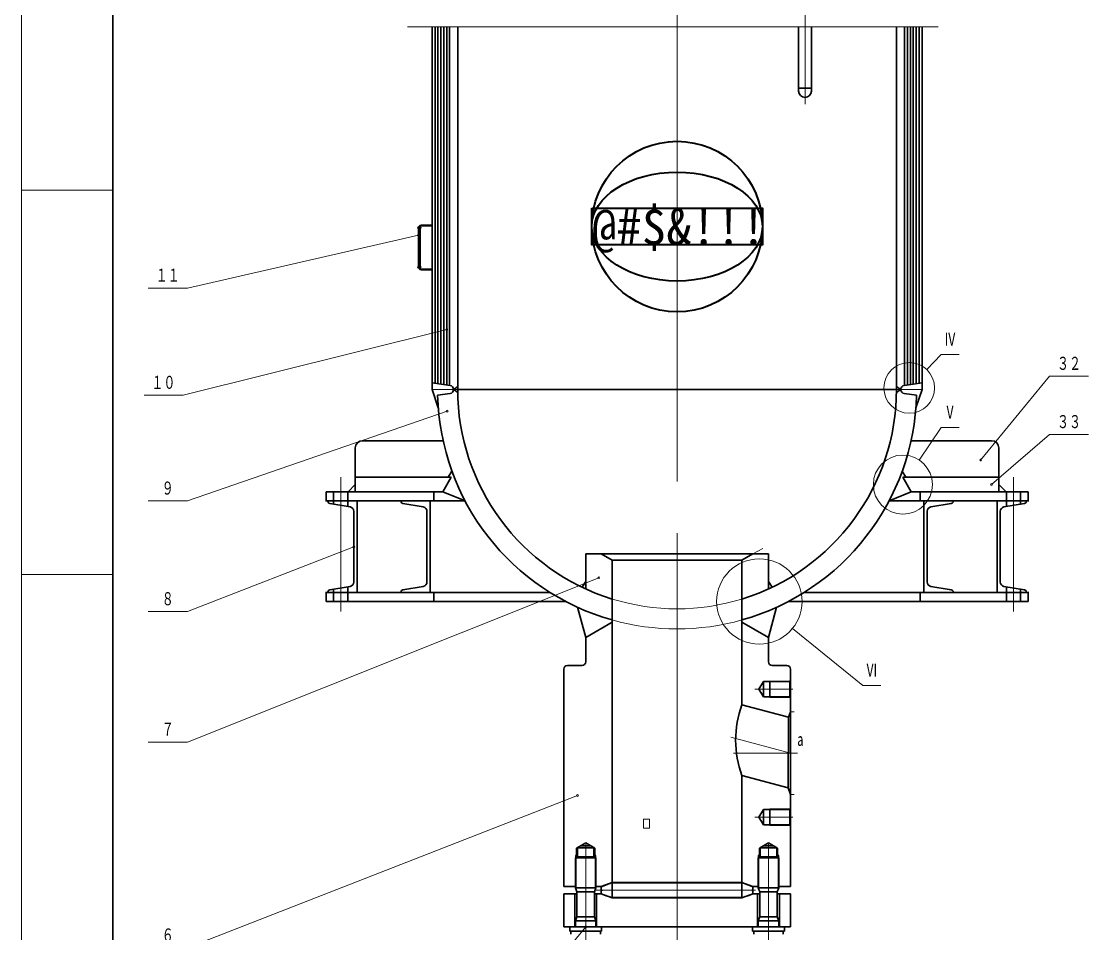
# Model space of a CAD drawing. Extents: x -2309 to 594, y 0 to 1373.
# Drawn here: x 0 to 291.9, y 322.2 to 571.8 of the extents above; entities that cross this region are included whole.
import ezdxf
from ezdxf.lldxf.tags import DXFTag

# ---------------------------------------------------------------- set-up
doc = ezdxf.new("R2010")
doc.units = 0
doc.header["$MEASUREMENT"] = 0
for name, color, linetype in [('Layer0', 7, 'Continuous'), ('Layer1', 7, 'Continuous'), ('Layer2', 7, 'Continuous'), ('Layer4', 7, 'Continuous'), ('Layer8', 7, 'Continuous'), ('Layer9', 7, 'Continuous')]:
    doc.layers.add(name, color=color, linetype=linetype)
doc.styles.add('PicadTxt 1', font='SIMFANG.TTF', dxfattribs={"height": 0.2})
tags = doc.linetypes.add('LDIVIDE2', pattern=[13, 8.5, -1.5, 0, -1.5, 0, -1.5]).pattern_tags.tags
tags[14:15] = [DXFTag(74, 4), DXFTag(75, 0), DXFTag(340, '0'), DXFTag(46, 0.0), DXFTag(50, 0.0), DXFTag(44, 0.0), DXFTag(45, 0.0)]
tags[12:13] = [DXFTag(74, 4), DXFTag(75, 0), DXFTag(340, '0'), DXFTag(46, 0.0), DXFTag(50, 0.0), DXFTag(44, 0.0), DXFTag(45, 0.0)]
tags[10:11] = [DXFTag(74, 4), DXFTag(75, 0), DXFTag(340, '0'), DXFTag(46, 0.0), DXFTag(50, 0.0), DXFTag(44, 0.0), DXFTag(45, 0.0)]
tags[8:9] = [DXFTag(74, 4), DXFTag(75, 0), DXFTag(340, '0'), DXFTag(46, 0.0), DXFTag(50, 0.0), DXFTag(44, 0.0), DXFTag(45, 0.0)]
tags[6:7] = [DXFTag(74, 4), DXFTag(75, 0), DXFTag(340, '0'), DXFTag(46, 0.0), DXFTag(50, 0.0), DXFTag(44, 0.0), DXFTag(45, 0.0)]
tags[4:5] = [DXFTag(74, 4), DXFTag(75, 0), DXFTag(340, '0'), DXFTag(46, 0.0), DXFTag(50, 0.0), DXFTag(44, 0.0), DXFTag(45, 0.0)]
tags = doc.linetypes.add('中心线', pattern=[20.6, 15, -1.8, 2, -1.8]).pattern_tags.tags
tags[10:11] = [DXFTag(74, 4), DXFTag(75, 0), DXFTag(340, '0'), DXFTag(46, 0.0), DXFTag(50, 0.0), DXFTag(44, 0.0), DXFTag(45, 0.0)]
tags[8:9] = [DXFTag(74, 4), DXFTag(75, 0), DXFTag(340, '0'), DXFTag(46, 0.0), DXFTag(50, 0.0), DXFTag(44, 0.0), DXFTag(45, 0.0)]
tags[6:7] = [DXFTag(74, 4), DXFTag(75, 0), DXFTag(340, '0'), DXFTag(46, 0.0), DXFTag(50, 0.0), DXFTag(44, 0.0), DXFTag(45, 0.0)]
tags[4:5] = [DXFTag(74, 4), DXFTag(75, 0), DXFTag(340, '0'), DXFTag(46, 0.0), DXFTag(50, 0.0), DXFTag(44, 0.0), DXFTag(45, 0.0)]
tags = doc.linetypes.add('实线', pattern=[0, 0]).pattern_tags.tags
tags[4:5] = [DXFTag(74, 4), DXFTag(75, 0), DXFTag(340, '0'), DXFTag(46, 0.0), DXFTag(50, 0.0), DXFTag(44, 0.0), DXFTag(45, 0.0)]
tags = doc.linetypes.add('虚线', pattern=[7, 5, -2]).pattern_tags.tags
tags[6:7] = [DXFTag(74, 4), DXFTag(75, 0), DXFTag(340, '0'), DXFTag(46, 0.0), DXFTag(50, 0.0), DXFTag(44, 0.0), DXFTag(45, 0.0)]
tags[4:5] = [DXFTag(74, 4), DXFTag(75, 0), DXFTag(340, '0'), DXFTag(46, 0.0), DXFTag(50, 0.0), DXFTag(44, 0.0), DXFTag(45, 0.0)]

msp = doc.modelspace()

# ---------------------------------------------------------------- linework, layer by layer
at = {"color": 6, "linetype": 'Continuous', "lineweight": 40}
msp.add_lwpolyline([(156.00292, 520.66875), (202.66959, 520.66875), (202.66959, 510.66875), (156.00292, 510.66875)], close=True, dxfattribs=at)
msp.add_circle((179.33626, 515.66875), 23.33333, dxfattribs=at)
msp.add_ellipse((179.33626, 515.66875), major_axis=(-23.33333, 0), ratio=0.638814645, dxfattribs=at)
at = {"layer": 'Layer0', "color": 1, "linetype": 'LDIVIDE2', "lineweight": 5}
msp.add_line((250.76273, 570.31586), (105.62489, 570.31586), dxfattribs=at)
at = {"layer": 'Layer0', "color": 0, "linetype": '实线', "lineweight": 30}
for p, q in [((112.33625, 471.09085), (112.33626, 570.31586)), ((113.13632, 472.76282), (113.13629, 570.31586)), ((113.93633, 472.65039), (113.93629, 570.31586)), ((114.73633, 472.53796), (114.7363, 570.31586)), ((115.53633, 472.42554), (115.5363, 570.31586)), ((116.33633, 472.31311), (116.3363, 570.31586)), ((117.13634, 472.20065), (117.13631, 570.31586)), ((119.33634, 471.09085), (119.33631, 570.31586)), ((212.58621, 552.74536), (212.58621, 570.31586)), ((216.08621, 552.74536), (216.08621, 570.31586)), ((239.33618, 471.09085), (239.33621, 570.31586)), ((241.53616, 472.20068), (241.53619, 570.31586)), ((242.33618, 472.31311), (242.33621, 570.31586)), ((243.13617, 472.42554), (243.1362, 570.31586)), ((243.93619, 472.53796), (243.93622, 570.31586)), ((244.73618, 472.65039), (244.73621, 570.31586)), ((245.53619, 472.76285), (245.53622, 570.31586)), ((246.33624, 471.09085), (246.33624, 570.31586)), ((212.58621, 553.49536), (216.08621, 553.49536)), ((117.27539, 472.18112), (112.33623, 472.87527)), ((241.39706, 472.18112), (246.33624, 472.87527)), ((114.02733, 466.09085), (112.3362, 471.09085)), ((117.27539, 470.00058), (113.85506, 469.5199)), ((118.33622, 471.19083), (118.13622, 471.19083)), ((118.33622, 470.99088), (118.13622, 470.99088)), ((118.33622, 471.19083), (119.33622, 471.89102)), ((118.33622, 470.99088), (119.33622, 470.29068)), ((119.33624, 471.09085), (239.33618, 471.09085)), ((240.33624, 471.19083), (239.33624, 471.89102)), ((240.33624, 470.99088), (239.33624, 470.29068)), ((240.33624, 471.19083), (240.53622, 471.19083)), ((240.33624, 470.99088), (240.53622, 470.99088)), ((241.39706, 470.00058), (244.81738, 469.5199)), ((244.64511, 466.09085), (246.33624, 471.09085)), ((93.33622, 457.09085), (115.34991, 457.09085)), ((265.33624, 457.09085), (243.32254, 457.09085)), ((91.33622, 443.09085), (91.33622, 455.09085)), ((267.33624, 443.09085), (267.33624, 455.09085)), ((91.33622, 447.09085), (117.59158, 447.09085)), ((117.59158, 447.09085), (115.28219, 443.09085)), ((116.7691, 447.09085), (117.74975, 448.7894)), ((118.39159, 447.09085), (118.39159, 447.09085)), ((240.28085, 447.09085), (240.28085, 447.09085)), ((241.90335, 447.09085), (240.9227, 448.7894)), ((241.08087, 447.09085), (243.39026, 443.09085)), ((267.33624, 447.09085), (241.08087, 447.09085)), ((91.33622, 445.09085), (89.33622, 443.09085)), ((267.33624, 445.09085), (269.33624, 443.09085)), ((83.33622, 443.09085), (115.28219, 443.09085)), ((83.33622, 440.48849), (83.33622, 443.09085)), ((85.38621, 439.72269), (85.38621, 443.09085)), ((89.28623, 439.07562), (89.28623, 443.09085)), ((112.83622, 440.59085), (112.83622, 443.09085)), ((115.28219, 443.09085), (121.37074, 440.59085)), ((243.39026, 443.09085), (237.30173, 440.59085)), ((275.33624, 443.09085), (243.39026, 443.09085)), ((245.83624, 440.59085), (245.83624, 443.09085)), ((269.38623, 439.07562), (269.38623, 443.09085)), ((273.28625, 439.72269), (273.28625, 443.09085)), ((275.33624, 440.48849), (275.33624, 443.09085)), ((83.33621, 440.59085), (121.37074, 440.59085)), ((275.33624, 440.59085), (237.30173, 440.59085)), ((154.33624, 426.09085), (204.33624, 426.09085)), ((154.33624, 416.5473), (154.33624, 426.09085)), ((161.58618, 424.3588), (158.58618, 426.09085)), ((161.58618, 424.3588), (197.08624, 424.3588)), ((161.58623, 424.3588), (161.58623, 336.18277)), ((197.08629, 384.82101), (197.0862, 424.3588)), ((197.08624, 424.3588), (200.08624, 426.09085)), ((204.33624, 416.5473), (204.33624, 426.09085)), ((153.33621, 417.01682), (154.33621, 418.5473)), ((205.33624, 417.01682), (204.33624, 418.5473)), ((83.33621, 413.09085), (83.33622, 415.69324)), ((83.33622, 415.59085), (144.55118, 415.59085)), ((85.38621, 413.09085), (85.38621, 416.45905)), ((89.28623, 413.09085), (89.28623, 417.10608)), ((112.83622, 413.09085), (112.83622, 415.59085)), ((275.33624, 415.59085), (214.12128, 415.59085)), ((245.83624, 413.09085), (245.83624, 415.59085)), ((269.38623, 413.09085), (269.38623, 417.10608)), ((273.28625, 413.09085), (273.28625, 416.45905)), ((275.33624, 413.09085), (275.33624, 415.69324)), ((83.33621, 413.09085), (148.90189, 413.09085)), ((275.33624, 413.09085), (209.77057, 413.09085)), ((154.33621, 403.25595), (152.12143, 411.5123)), ((204.33624, 403.25595), (206.55103, 411.5123)), ((161.58621, 407.44174), (154.33621, 403.25595)), ((197.08624, 407.44174), (204.33624, 403.25595)), ((154.33623, 396.59085), (154.33623, 403.25595)), ((204.33623, 396.59085), (204.33626, 403.25595)), ((148.33623, 335.09085), (148.33626, 394.59085)), ((149.33626, 395.59085), (153.33626, 395.59085)), ((209.33623, 395.59085), (205.33623, 395.59085)), ((210.33623, 356.19797), (210.33623, 394.59085)), ((202.93623, 391.19083), (201.7238, 389.09085)), ((202.93623, 391.19083), (202.93623, 390.89084)), ((202.93623, 391.19083), (210.18623, 391.19083)), ((202.93623, 391.19083), (202.93623, 386.99088)), ((204.73625, 391.34085), (204.73625, 390.89084)), ((204.73625, 391.19083), (204.73625, 386.84085)), ((210.18623, 391.19083), (210.33623, 391.45065)), ((210.18623, 386.99088), (210.18623, 391.19083)), ((202.93623, 386.99088), (201.7238, 389.09085)), ((202.93623, 386.99088), (210.18623, 386.99088)), ((210.18623, 386.99088), (210.33623, 386.73105)), ((209.79893, 381.41464), (197.08623, 384.82101)), ((210.33623, 382.89084), (209.79893, 381.41464)), ((209.68282, 362.08612), (209.79893, 381.41464)), ((209.68282, 362.08612), (197.08623, 365.46136)), ((197.08623, 336.18277), (197.08623, 365.46136)), ((210.33623, 360.29086), (209.68282, 362.08612)), ((202.93623, 356.19083), (201.7238, 354.09085)), ((202.93623, 356.19083), (210.18623, 356.19083)), ((202.93623, 351.99088), (202.93623, 356.19083)), ((204.73625, 351.99088), (204.73625, 356.34085)), ((210.18623, 356.19083), (210.33623, 356.45065)), ((210.18623, 351.99088), (210.18623, 356.19083)), ((210.33623, 335.09085), (210.33623, 356.45065)), ((202.93623, 351.99088), (201.7238, 354.09085)), ((202.93623, 351.99088), (202.93623, 352.29086)), ((202.93623, 351.99088), (210.18623, 351.99088)), ((204.73625, 351.84085), (204.73625, 352.29086)), ((210.18623, 351.99088), (210.33623, 351.73105)), ((151.83617, 343.23514), (151.83623, 345.59085)), ((152.08617, 345.59085), (151.83623, 345.59085)), ((151.83626, 345.59085), (154.33626, 347.03424)), ((152.08617, 345.73514), (152.95219, 346.23514)), ((152.08617, 345.73514), (152.08617, 343.23514)), ((152.08617, 345.73514), (156.58614, 345.73514)), ((152.95219, 346.23514), (155.72011, 346.23514)), ((156.83623, 345.59085), (154.33623, 347.03424)), ((156.58614, 345.73514), (155.72011, 346.23514)), ((156.58614, 345.73514), (156.58614, 343.23514)), ((156.83623, 345.59085), (156.58614, 345.59085)), ((156.83614, 343.23514), (156.83623, 345.59085)), ((201.83629, 345.59085), (204.33629, 347.03424)), ((201.83629, 345.59085), (202.08638, 345.59085)), ((201.83638, 343.23514), (201.83629, 345.59085)), ((202.08638, 345.73514), (202.95241, 346.23514)), ((202.08638, 345.73514), (202.08638, 343.23514)), ((206.58638, 345.73514), (202.08638, 345.73514)), ((205.72035, 346.23514), (202.95241, 346.23514)), ((206.83626, 345.59085), (204.33626, 347.03424)), ((206.58638, 345.73514), (205.72035, 346.23514)), ((206.58638, 345.73514), (206.58638, 343.23514)), ((206.58638, 345.59085), (206.83629, 345.59085)), ((206.83638, 343.23514), (206.83629, 345.59085)), ((151.53615, 342.93512), (151.83617, 343.23514)), ((151.53615, 342.93512), (151.53615, 334.73514)), ((151.53615, 342.93512), (157.13612, 342.93512)), ((152.08617, 343.59085), (151.53621, 343.59085)), ((151.83617, 343.23514), (156.83614, 343.23514)), ((157.13625, 343.59085), (156.58614, 343.59085)), ((157.13612, 342.93512), (156.83614, 343.23514)), ((157.13612, 342.93512), (157.13612, 334.73514)), ((201.53627, 343.59085), (202.08638, 343.59085)), ((201.53639, 342.93512), (201.83638, 343.23514)), ((201.53639, 342.93512), (201.53639, 334.73514)), ((207.1364, 342.93512), (201.53639, 342.93512)), ((206.83638, 343.23514), (201.83638, 343.23514)), ((206.58638, 343.59085), (207.13631, 343.59085)), ((207.1364, 342.93512), (206.83638, 343.23514)), ((207.1364, 342.93512), (207.1364, 334.73514)), ((158.58623, 335.09085), (161.58623, 336.18277)), ((161.58623, 336.18277), (197.08629, 336.18277)), ((200.08629, 335.09085), (197.08629, 336.18277)), ((151.53621, 335.09085), (148.33623, 335.09085)), ((148.33623, 324.11032), (148.33623, 333.11032)), ((151.93617, 333.11032), (148.33623, 333.11032)), ((151.53615, 335.21756), (151.31667, 335.09085)), ((151.33617, 324.11032), (151.33617, 333.11032)), ((157.13612, 334.73514), (151.53615, 334.73514)), ((151.53615, 334.73514), (151.93617, 333.63614)), ((151.93617, 333.63614), (156.73613, 333.63614)), ((151.93617, 326.83411), (151.93617, 333.63614)), ((157.13612, 334.73514), (156.73613, 333.63614)), ((156.73613, 326.83411), (156.73613, 333.63614)), ((158.58623, 333.11032), (156.73613, 333.11032)), ((157.13612, 335.21768), (157.35582, 335.09085)), ((158.64772, 335.09085), (157.13612, 335.09085)), ((157.33617, 324.11032), (157.33617, 333.11032)), ((158.58623, 333.11032), (161.58623, 332.0184)), ((200.08629, 333.11032), (197.08629, 332.0184)), ((201.53639, 335.09085), (200.02483, 335.09085)), ((200.08629, 333.11032), (201.93639, 333.11032)), ((201.53639, 335.21768), (201.31673, 335.09085)), ((201.33638, 324.11032), (201.33638, 333.11032)), ((201.53639, 334.73514), (207.1364, 334.73514)), ((201.53639, 334.73514), (201.93639, 333.63614)), ((201.93639, 326.83411), (201.93639, 333.63614)), ((206.73637, 333.63614), (201.93639, 333.63614)), ((207.1364, 334.73514), (206.73637, 333.63614)), ((206.73637, 326.83411), (206.73637, 333.63614)), ((206.73637, 333.11032), (210.33629, 333.11032)), ((207.1364, 335.21756), (207.35588, 335.09085)), ((210.33623, 335.09085), (207.1364, 335.09085)), ((207.33638, 324.11032), (207.33638, 333.11032)), ((210.33629, 324.11032), (210.33629, 333.11032)), ((161.58623, 332.0184), (197.08629, 332.0184)), ((151.53615, 324.11032), (148.33623, 324.11032)), ((151.53615, 325.73514), (151.93617, 326.83411)), ((157.13612, 325.73511), (151.53615, 325.73511)), ((151.53615, 324.11032), (151.53615, 325.73511)), ((156.73613, 326.83411), (151.93617, 326.83411)), ((157.13612, 325.73514), (156.73613, 326.83411)), ((157.13612, 324.11032), (157.13612, 325.73511)), ((210.33629, 324.11032), (157.13612, 324.11032)), ((201.53639, 325.73514), (201.93639, 326.83411)), ((201.53639, 325.73511), (207.1364, 325.73511)), ((201.53639, 324.11032), (201.53639, 325.73511)), ((201.93639, 326.83411), (206.73637, 326.83411)), ((207.1364, 325.73514), (206.73637, 326.83411)), ((207.1364, 324.11032), (207.1364, 325.73511))]:
    msp.add_line(p, q, dxfattribs=at)
at = {"layer": 'Layer0', "color": 1, "linetype": '实线', "lineweight": 5}
for p, q in [((200.08624, 426.09085), (202.74411, 427.62537)), ((170.14615, 351.06592), (170.14615, 353.57794)), ((170.14615, 353.57794), (171.75006, 353.57794)), ((171.75006, 353.57794), (171.75006, 351.06592)), ((171.75006, 351.06592), (170.14615, 351.06592))]:
    msp.add_line(p, q, dxfattribs=at)
at = {"layer": 'Layer0', "color": 0, "linetype": '实线', "lineweight": 30}
for centre, radius, start, end in [((214.33621, 552.74536), 1.75, 180, 0), ((117.13622, 471.19083), 1, 0, 82.0000867), ((117.13622, 470.99088), 1, -82.0000867, 0), ((179.33624, 471.09085), 60, 180, -107.2075094), ((179.33624, 471.09085), 60, -72.792482, 0), ((241.53622, 471.19083), 1, 97.9990475, 180), ((241.53622, 470.99088), 1, 180, -97.9990475), ((179.33624, 471.09085), 65.5, -178.6256856, -105.7233235), ((179.33624, 471.09085), 65.5, -74.2766765, -1.3743153), ((93.33622, 455.09085), 2, 90, 180), ((265.33624, 455.09085), 2, 0, 90), ((149.33626, 394.59085), 1, 90, 180), ((153.33626, 396.59085), 1, -90, 0), ((205.33623, 396.59085), 1, 180, -90), ((209.33623, 394.59085), 1, 0, 90), ((223.16078, 375.14117), 27.81333, 159.6332095, -159.6332685)]:
    msp.add_arc(centre, radius, start, end, dxfattribs=at)
at = {"layer": 'Layer0', "color": 1, "linetype": '虚线', "lineweight": 5}
for radius, start, end in [(60, -107.2075094, -72.792482), (65.5, -105.7233235, -74.2766765)]:
    msp.add_arc((179.33624, 471.09085), radius, start, end, dxfattribs=at)
at = {"layer": 'Layer1', "color": 1, "linetype": '实线', "lineweight": 5}
for p, q in [((119.33622, 471.09085), (112.33623, 471.09085)), ((239.33624, 471.09085), (246.33624, 471.09085)), ((210.27284, 391.34085), (204.73625, 391.34085)), ((210.27284, 386.84085), (204.73625, 386.84085)), ((210.33623, 382.89084), (211.36748, 382.89084)), ((210.33623, 360.29086), (211.36748, 360.29086)), ((210.27284, 356.34085), (204.73625, 356.34085)), ((210.27284, 351.84085), (204.73625, 351.84085)), ((151.53615, 342.93512), (151.53621, 343.59085)), ((151.73616, 334.18564), (151.73616, 343.13513)), ((156.93614, 334.18567), (156.93614, 343.13513)), ((157.13612, 342.93512), (157.13625, 343.59085)), ((201.53639, 342.93512), (201.53627, 343.59085)), ((201.73637, 334.18567), (201.73637, 343.13513)), ((206.93639, 334.18564), (206.93639, 343.13513)), ((207.1364, 342.93512), (207.13631, 343.59085)), ((151.63615, 324.11032), (151.63615, 326.00989)), ((157.03615, 324.11032), (157.03615, 326.00989)), ((201.63637, 324.11032), (201.63637, 326.00989)), ((207.03639, 324.11032), (207.03639, 326.00989))]:
    msp.add_line(p, q, dxfattribs=at)
at = {"layer": 'Layer2', "color": 5, "linetype": '中心线', "lineweight": 5}
for p, q in [((214.33621, 765.67755), (214.33621, 549.16083)), ((179.33626, 615.8449), (179.33625, 445.95609)), ((87.33622, 410.31799), (87.33622, 447.09085)), ((271.33624, 410.31799), (271.33624, 447.09085)), ((179.33625, 431.80828), (179.33624, 313.63513)), ((210.95094, 389.09085), (200.5721, 389.09085)), ((210.33623, 371.59085), (194.02916, 375.96033)), ((212.24883, 371.59085), (194.78816, 371.59085)), ((210.95094, 354.09085), (200.5721, 354.09085)), ((154.33617, 346.68512), (154.33615, 309.58511)), ((204.33638, 346.68512), (204.33636, 309.58511))]:
    msp.add_line(p, q, dxfattribs=at)
at = {"layer": 'Layer8', "color": 9, "linetype": '实线', "lineweight": 5}
for p, q in [((0, 841), (0, 0)), ((0, 525.625), (25, 525.625)), ((0, 420.5), (25, 420.5))]:
    msp.add_line(p, q, dxfattribs=at)
at = {"layer": 'Layer8', "color": 0, "linetype": '实线', "lineweight": 30}
for p, q in [((25, 831), (25, 10)), ((108.63634, 515.6499), (108.63634, 504.2847)), ((108.63634, 515.63879), (108.8363, 515.63879)), ((108.63634, 515.63672), (108.63634, 515.01294)), ((108.8363, 515.63879), (108.8363, 504.2847)), ((109.08634, 515.59082), (109.08634, 504.29086)), ((109.1363, 515.47498), (109.08634, 515.47498)), ((109.08634, 515.17493), (109.1363, 515.17493)), ((109.1363, 515.17493), (109.1363, 515.47498)), ((112.33625, 516.09082), (109.33633, 516.09082)), ((112.33625, 515.84094), (109.33633, 515.84094)), ((108.63634, 504.2847), (108.63634, 504.90872)), ((108.63634, 504.2847), (108.8363, 504.2847)), ((109.08634, 504.74673), (109.1363, 504.74673)), ((109.1363, 504.44675), (109.08634, 504.44675)), ((109.1363, 504.74673), (109.1363, 504.44675)), ((112.33625, 504.04099), (109.33633, 504.04099)), ((112.33625, 503.79099), (109.33633, 503.79099)), ((83.83622, 440.59085), (83.83622, 440.48849)), ((91.83622, 440.59085), (83.83622, 440.59085)), ((84.33802, 439.89658), (89.93262, 438.96838)), ((91.83622, 415.59085), (91.83622, 440.59085)), ((103.83622, 440.59085), (103.83622, 440.48849)), ((111.83622, 440.59085), (103.83622, 440.59085)), ((104.33802, 439.89658), (109.93262, 438.96838)), ((111.83622, 415.59085), (111.83622, 440.59085)), ((246.83624, 415.59085), (246.83624, 440.59085)), ((246.83624, 440.59085), (254.83624, 440.59085)), ((254.33444, 439.89658), (248.73984, 438.96838)), ((254.83624, 440.59085), (254.83624, 440.48849)), ((90.93623, 418.39716), (90.93623, 437.78458)), ((110.93623, 418.39716), (110.93623, 437.78458)), ((247.73624, 418.39716), (247.73624, 437.78458)), ((83.83622, 415.59085), (83.83622, 415.69324)), ((91.83622, 415.59085), (83.83622, 415.59085)), ((84.33802, 416.28516), (89.93262, 417.21332)), ((103.83622, 415.59085), (103.83622, 415.69324)), ((111.83622, 415.59085), (103.83622, 415.59085)), ((104.33802, 416.28516), (109.93262, 417.21332)), ((246.83624, 415.59085), (254.83624, 415.59085)), ((254.33444, 416.28516), (248.73984, 417.21332)), ((254.83624, 415.59085), (254.83624, 415.69324)), ((161.41161, 336.09528), (197.26079, 336.09528)), ((161.58623, 332.24518), (161.58623, 335.94531)), ((197.08612, 332.24518), (197.08612, 335.94531)), ((158.58617, 334.29529), (158.58617, 335.06119)), ((158.58617, 333.12936), (158.58617, 333.89526)), ((200.08618, 334.29529), (200.08618, 335.06119)), ((200.08618, 333.12936), (200.08618, 333.89526)), ((197.26079, 332.09528), (161.41167, 332.09528)), ((158.68617, 324.11032), (149.98613, 324.11032)), ((149.98613, 324.11032), (149.98613, 322.91034)), ((158.68617, 322.91034), (158.68617, 324.11032)), ((199.98637, 324.11032), (208.68642, 324.11032)), ((199.98637, 322.91034), (199.98637, 324.11032)), ((208.68642, 324.11032), (208.68642, 322.91034)), ((149.98613, 322.91034), (158.68617, 322.91034)), ((150.28615, 322.03964), (150.28615, 322.92029)), ((158.38615, 322.03964), (158.38615, 322.92029)), ((208.68642, 322.91034), (199.98637, 322.91034)), ((200.28636, 322.03964), (200.28636, 322.92029)), ((208.38637, 322.03964), (208.38637, 322.92029))]:
    msp.add_line(p, q, dxfattribs=at)
at = {"layer": 'Layer8', "color": 5, "linetype": '中心线', "lineweight": 5}
for p, q in [((108.63634, 515.32495), (108.21638, 515.32495)), ((109.32761, 515.32495), (108.48136, 515.32495)), ((109.4363, 515.32495), (109.08634, 515.32495)), ((108.63634, 504.59671), (108.21638, 504.59671)), ((109.28864, 504.59671), (108.48136, 504.59671)), ((109.4363, 504.59671), (109.08634, 504.59671)), ((200.8127, 334.09528), (157.22536, 334.09528))]:
    msp.add_line(p, q, dxfattribs=at)
at = {"layer": 'Layer8', "color": 1, "linetype": '实线', "lineweight": 5}
for p, q in [((108.63634, 513.33124), (45.39565, 498.8472)), ((45.39565, 498.8472), (34.72899, 498.8472)), ((116.33633, 487.52328), (44.22172, 469.5199)), ((247.62564, 476.54901), (251.53714, 480.63916)), ((256.47046, 480.63916), (251.53714, 480.63916)), ((262.35736, 451.79364), (281.22736, 474.7149)), ((281.22736, 474.7149), (291.89401, 474.7149)), ((44.22172, 469.5199), (33.55505, 469.5199)), ((116.43688, 465.15857), (45.39565, 440.59085)), ((245.57684, 451.79364), (251.53714, 460.6795)), ((256.47046, 460.6795), (251.53714, 460.6795)), ((265.33624, 445.09085), (281.22736, 458.77615)), ((281.22736, 458.77615), (291.89401, 458.77615)), ((45.39565, 440.59085), (34.72899, 440.59085)), ((90.93623, 428.09088), (45.39565, 410.31799)), ((157.89185, 419.61053), (45.39565, 374.60025)), ((45.39565, 410.31799), (34.72899, 410.31799)), ((210.90948, 405.73776), (230.15491, 390.14084)), ((235.08823, 390.14084), (230.15491, 390.14084)), ((45.39565, 374.60025), (34.72899, 374.60025)), ((152.12143, 360.03357), (45.39565, 318.32361)), ((154.33609, 324.11032), (132.71317, 297.82214))]:
    msp.add_line(p, q, dxfattribs=at)
for centre, radius in [((108.63634, 513.33124), 0.25), ((116.33633, 487.52328), 0.25), ((242.83624, 471.54089), 6.92961), ((116.43688, 465.15857), 0.25), ((241.08087, 445.09085), 8.07101), ((262.35736, 451.79364), 0.25), ((265.33624, 445.09085), 0.25), ((90.93623, 428.09088), 0.25), ((201.83633, 413.09088), 11.67863), ((157.89185, 419.61053), 0.25), ((152.12143, 360.03357), 0.25), ((154.33609, 324.11032), 0.25)]:
    msp.add_circle(centre, radius, dxfattribs=at)
at = {"layer": 'Layer8', "color": 0, "linetype": '实线', "lineweight": 30}
for centre, radius, start, end in [((109.01633, 515.32495), 0.5, 140.6323751, -140.6103805), ((109.33633, 515.59082), 0.5, 90, 180), ((109.33633, 515.59082), 0.25, 90, 180), ((109.01633, 504.59671), 0.5, 140.6103805, -140.6103805), ((109.33633, 504.29086), 0.5, 180, -90), ((109.33633, 504.29086), 0.25, 180, -90), ((84.43623, 440.48849), 0.6, 180, -99.4201627), ((89.73623, 437.78458), 1.2, 0, 80.5803176), ((104.43623, 440.48849), 0.6, 180, -99.4201627), ((109.73623, 437.78458), 1.2, 0, 80.5803176), ((248.93622, 437.78458), 1.2, 99.4189637, 180), ((254.23624, 440.48849), 0.6, -80.5798373, 0), ((89.73623, 418.39716), 1.2, -80.580556, 0), ((109.73623, 418.39716), 1.2, -80.580556, 0), ((248.93622, 418.39716), 1.2, 180, -99.4187252), ((84.43623, 415.69324), 0.6, 99.4201627, 180), ((104.43623, 415.69324), 0.6, 99.4201627, 180), ((254.23624, 415.69324), 0.6, 0, 80.5798373), ((179.33617, 282.74243), 56.28334, 108.5953962, 111.6336378), ((161.43623, 335.94531), 0.15, 0, 108.6045279), ((197.23611, 335.94531), 0.15, 71.4009965, 180), ((179.33618, 282.74243), 56.28334, 68.3663622, 71.4046038), ((179.33617, 385.44806), 56.28334, -111.6336378, -108.5953962), ((158.58623, 334.09528), 0.2, -90, 90), ((179.33618, 385.44806), 56.28334, -71.4046038, -68.3663622), ((200.08612, 334.09528), 0.2, 90, -90), ((161.43623, 332.24518), 0.15, -108.6045279, 0), ((197.23611, 332.24518), 0.15, 180, -71.4009965)]:
    msp.add_arc(centre, radius, start, end, dxfattribs=at)
at = {"layer": 'Layer9', "color": 0, "linetype": '实线', "lineweight": 30}
for p, q in [((83.83622, 440.59085), (83.83622, 440.48849)), ((91.83622, 440.59085), (83.83622, 440.59085)), ((84.33802, 439.89658), (89.93262, 438.96838)), ((91.83622, 415.59085), (91.83622, 440.59085)), ((103.83622, 440.59085), (103.83622, 440.48849)), ((111.83622, 440.59085), (103.83622, 440.59085)), ((104.33802, 439.89658), (109.93262, 438.96838)), ((111.83622, 415.59085), (111.83622, 440.59085)), ((246.83624, 415.59085), (246.83624, 440.59085)), ((246.83624, 440.59085), (254.83624, 440.59085)), ((254.33444, 439.89658), (248.73984, 438.96838)), ((254.83624, 440.59085), (254.83624, 440.48849)), ((266.83624, 415.59085), (266.83624, 440.59085)), ((266.83624, 440.59085), (274.83624, 440.59085)), ((266.83624, 415.59085), (266.83624, 440.59085)), ((266.83624, 440.59085), (274.83624, 440.59085)), ((274.33444, 439.89658), (268.73984, 438.96838)), ((274.33444, 439.89658), (268.73984, 438.96838)), ((274.83624, 440.59085), (274.83624, 440.48849)), ((274.83624, 440.59085), (274.83624, 440.48849)), ((90.93623, 418.39716), (90.93623, 437.78458)), ((110.93623, 418.39716), (110.93623, 437.78458)), ((247.73624, 418.39716), (247.73624, 437.78458)), ((267.73624, 418.39716), (267.73624, 437.78458)), ((267.73624, 418.39716), (267.73624, 437.78458)), ((83.83622, 415.59085), (83.83622, 415.69324)), ((91.83622, 415.59085), (83.83622, 415.59085)), ((84.33802, 416.28516), (89.93262, 417.21332)), ((103.83622, 415.59085), (103.83622, 415.69324)), ((111.83622, 415.59085), (103.83622, 415.59085)), ((104.33802, 416.28516), (109.93262, 417.21332)), ((246.83624, 415.59085), (254.83624, 415.59085)), ((254.33444, 416.28516), (248.73984, 417.21332)), ((254.83624, 415.59085), (254.83624, 415.69324)), ((266.83624, 415.59085), (274.83624, 415.59085)), ((266.83624, 415.59085), (274.83624, 415.59085)), ((274.33444, 416.28516), (268.73984, 417.21332)), ((274.33444, 416.28516), (268.73984, 417.21332)), ((274.83624, 415.59085), (274.83624, 415.69324)), ((274.83624, 415.59085), (274.83624, 415.69324))]:
    msp.add_line(p, q, dxfattribs=at)
for centre, radius, start, end in [((84.43623, 440.48849), 0.6, 180, -99.4201627), ((89.73623, 437.78458), 1.2, 0, 80.5803176), ((104.43623, 440.48849), 0.6, 180, -99.4201627), ((109.73623, 437.78458), 1.2, 0, 80.5803176), ((248.93622, 437.78458), 1.2, 99.4189637, 180), ((254.23624, 440.48849), 0.6, -80.5798373, 0), ((268.93622, 437.78458), 1.2, 99.4189637, 180), ((268.93622, 437.78458), 1.2, 99.4189637, 180), ((274.23624, 440.48849), 0.6, -80.5798373, 0), ((274.23624, 440.48849), 0.6, -80.5798373, 0), ((89.73623, 418.39716), 1.2, -80.580556, 0), ((109.73623, 418.39716), 1.2, -80.580556, 0), ((248.93622, 418.39716), 1.2, 180, -99.4187252), ((268.93622, 418.39716), 1.2, 180, -99.4187252), ((268.93622, 418.39716), 1.2, 180, -99.4187252), ((84.43623, 415.69324), 0.6, 99.4201627, 180), ((104.43623, 415.69324), 0.6, 99.4201627, 180), ((254.23624, 415.69324), 0.6, 0, 80.5798373), ((274.23624, 415.69324), 0.6, 0, 80.5798373), ((274.23624, 415.69324), 0.6, 0, 80.5798373)]:
    msp.add_arc(centre, radius, start, end, dxfattribs=at)

# ---------------------------------------------------------------- texts
at = {"color": 6, "linetype": 'Continuous', "lineweight": 40, "insert": (156.00292, 520.66875), "char_height": 10, "attachment_point": 1}
msp.add_mtext('@#$&!!!', dxfattribs=at)
at = {"layer": 'Layer4', "color": 2, "style": 'PicadTxt 1', "width": 0.674667}
msp.add_text('a', height=3.57143, dxfattribs=at).set_placement((212.21866, 373.57736))
at = {"layer": 'Layer8', "color": 2, "style": 'PicadTxt 1', "width": 0.674667}
for s, height, p in [('１１', 3.571429, (36.72899, 500.5972)), ('Ⅳ', 3.57143, (252.33713, 483.05582)), ('３２', 3.571429, (283.22736, 476.4649)), ('１０', 3.571429, (35.55505, 471.2699)), ('Ⅴ', 3.57143, (252.33713, 463.09616)), ('３３', 3.571429, (283.22736, 460.52615)), ('９', 3.57143, (38.39565, 442.34085)), ('８', 3.57143, (38.39565, 412.06799)), ('Ⅵ', 3.57143, (230.9549, 392.5575)), ('７', 3.57143, (38.39565, 376.35025)), ('６', 3.57143, (38.39565, 320.07361))]:
    msp.add_text(s, height=height, dxfattribs=at).set_placement(p)

doc.saveas('drawing.dxf')
